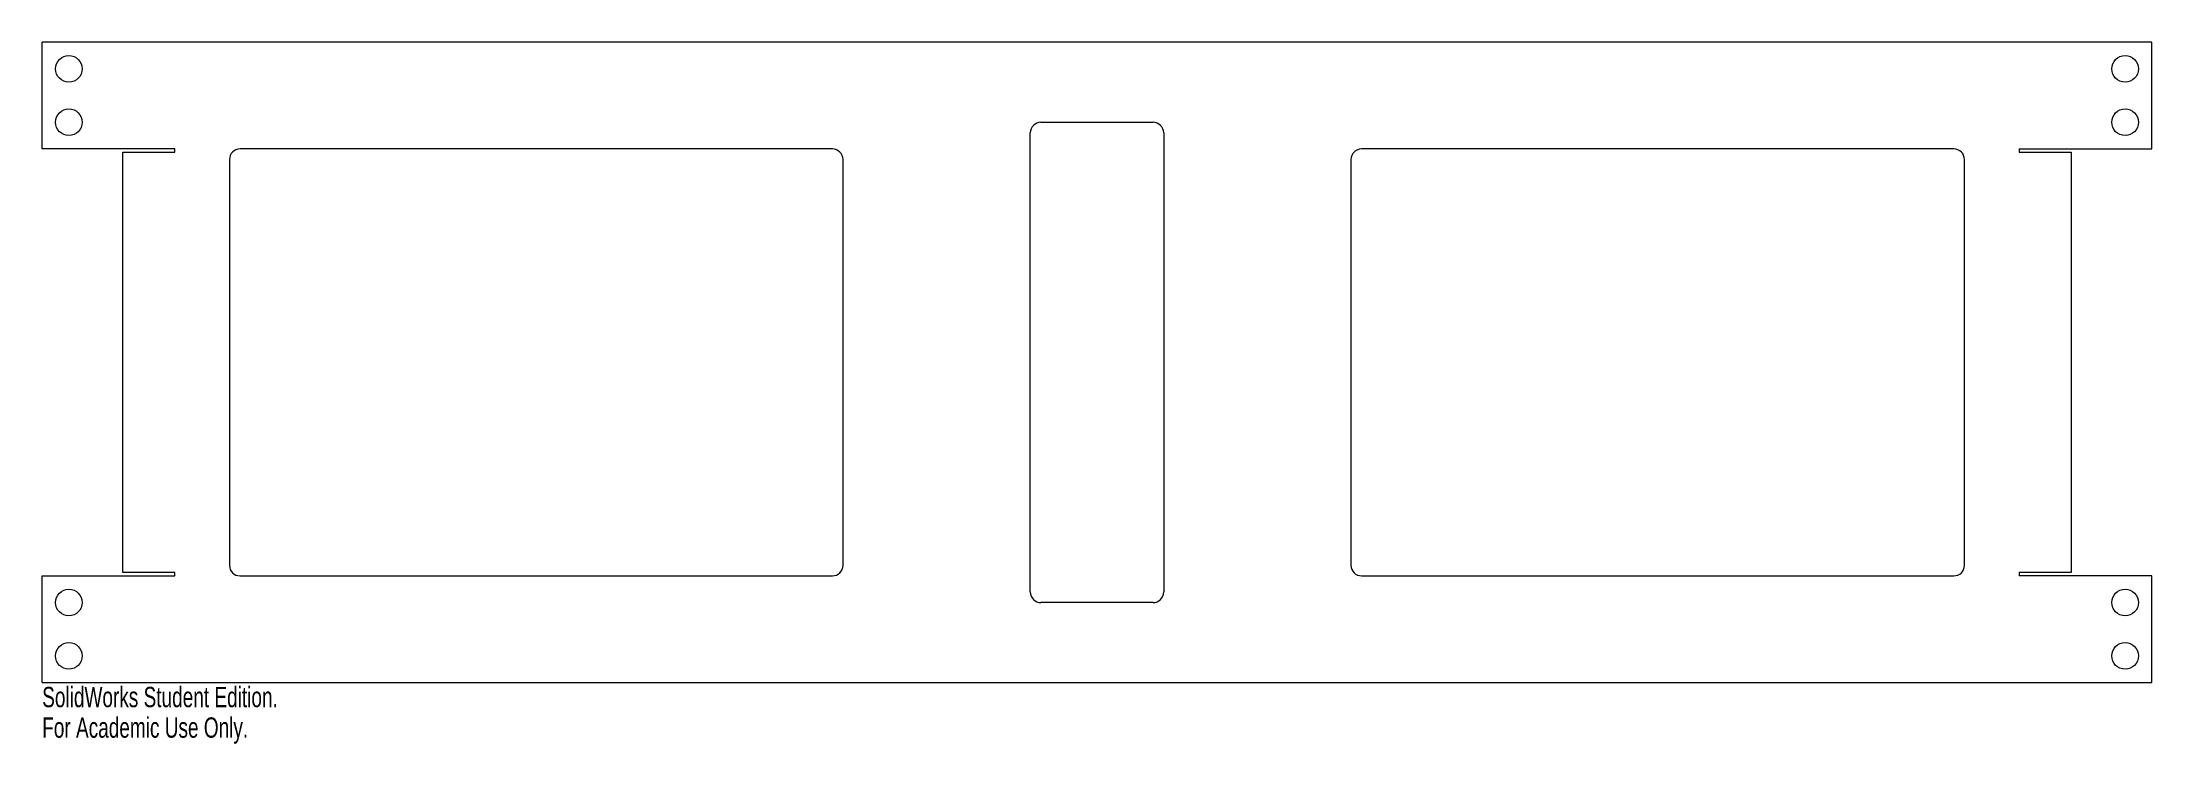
# Model space of a CAD drawing. Header units: inches. Extents: x -8.5 to 11.3, y -0.6 to 6.
import ezdxf

# ---------------------------------------------------------------- set-up
doc = ezdxf.new("R2010")
doc.units = ezdxf.units.IN
doc.header["$MEASUREMENT"] = 0
doc.styles.add('SLDTEXTSTYLE0', font='TXT', dxfattribs={"width": 0.7})

msp = doc.modelspace()

# ---------------------------------------------------------------- linework, layer by layer
at = {"color": 7, "linetype": 'Continuous', "lineweight": 15}
for p, q in [((-8.505, 5), (-8.505, 6)), ((11.265, 6), (-8.505, 6)), ((11.265, 5), (11.265, 6)), ((0.755, 0.85), (0.755, 5.15)), ((0.855, 5.25), (1.905, 5.25)), ((2.005, 5.15), (2.005, 0.85)), ((-7.263, 5), (-8.505, 5)), ((-7.749, 1.031), (-7.749, 4.969)), ((-7.749, 4.969), (-7.263, 4.969)), ((-7.263, 4.969), (-7.263, 5)), ((-1.1, 5), (-6.65, 5)), ((9.41, 5), (3.86, 5)), ((10.023, 5), (11.265, 5)), ((10.023, 5), (10.023, 4.969)), ((10.023, 4.969), (10.509, 4.969)), ((10.509, 4.969), (10.509, 1.031)), ((-6.75, 4.9), (-6.75, 1.1)), ((-1, 1.1), (-1, 4.9)), ((3.76, 4.9), (3.76, 1.1)), ((9.51, 1.1), (9.51, 4.9)), ((-8.505, 0), (-8.505, 1)), ((-8.505, 1), (-7.263, 1)), ((-7.263, 1.031), (-7.749, 1.031)), ((-7.263, 1), (-7.263, 1.031)), ((-6.65, 1), (-1.1, 1)), ((3.86, 1), (9.41, 1)), ((10.509, 1.031), (10.023, 1.031)), ((10.023, 1.031), (10.023, 1)), ((11.265, 1), (10.023, 1)), ((11.265, 0), (11.265, 1)), ((1.905, 0.75), (0.855, 0.75)), ((-8.505, 0), (11.265, 0))]:
    msp.add_line(p, q, dxfattribs=at)
for centre in [(-8.255, 5.75), (11.015, 5.75), (-8.255, 5.25), (11.015, 5.25), (-8.255, 0.75), (11.015, 0.75), (-8.255, 0.25), (11.015, 0.25)]:
    msp.add_circle(centre, 0.125, dxfattribs=at)
for centre, start, end in [((0.855, 5.15), 90, 180), ((1.905, 5.15), 0, 90), ((-6.65, 4.9), 90, 180), ((-1.1, 4.9), 0, 90), ((3.86, 4.9), 90, 180), ((9.41, 4.9), 360, 90), ((-6.65, 1.1), 180, 270), ((-1.1, 1.1), 270, 0), ((3.86, 1.1), 180, 270), ((9.41, 1.1), 270, 0), ((0.855, 0.85), 180, 270), ((1.905, 0.85), 270, 0)]:
    msp.add_arc(centre, 0.1, start, end, dxfattribs=at)

# ---------------------------------------------------------------- texts
at = {"color": 7, "linetype": 'Continuous', "char_height": 0.1903, "attachment_point": 1, "style": 'SLDTEXTSTYLE0'}
for s, insert in [('SolidWorks Student Edition.', (-8.505, -0.04)), ('For Academic Use Only.', (-8.505, -0.326))]:
    msp.add_mtext(s, dxfattribs=dict(at, insert=insert))

doc.saveas('drawing.dxf')
